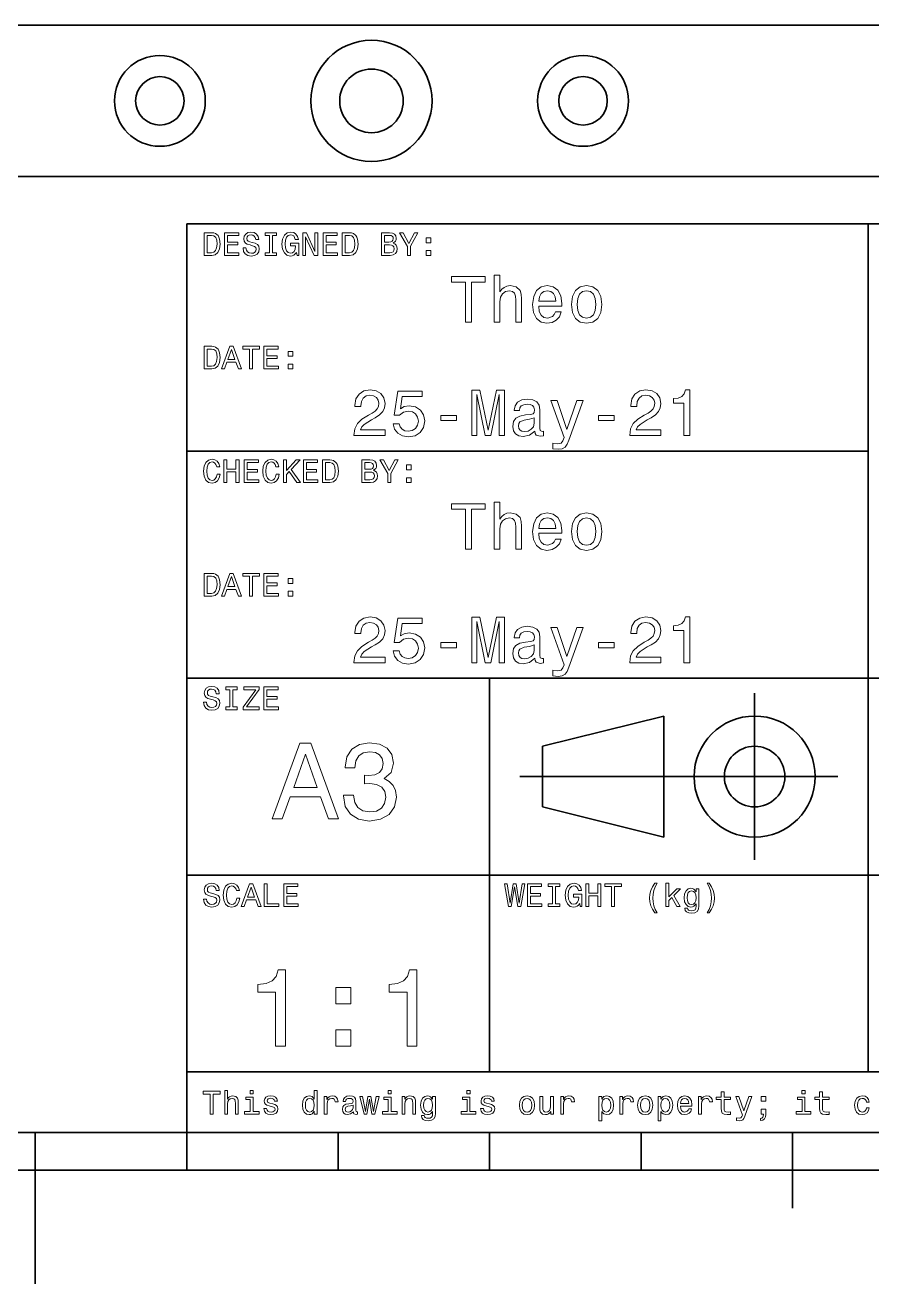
# Model space of a CAD drawing. Extents: x 0 to 420, y 0 to 297.
# Drawn here: x 209.3 to 265.2, y 0 to 83.1 of the extents above; entities that cross this region are included whole.
import ezdxf

# ---------------------------------------------------------------- set-up
doc = ezdxf.new("R2010")
doc.units = 0

msp = doc.modelspace()

# ---------------------------------------------------------------- linework, layer by layer
at = {"color": 7, "lineweight": 35}
for p, q in [((58.418243, 83.126099), (350.49826, 83.126099)), ((58.418243, 73.126099), (350.49826, 73.126099)), ((220, 10), (220, 70)), ((220, 70), (410, 70)), ((265, 14), (265, 70)), ((220, 55), (265, 55)), ((220, 40), (385, 40)), ((240, 14), (240, 40)), ((257.5, 28), (257.5, 39)), ((243.5, 35.5), (251.5, 37.5)), ((251.5, 37.5), (251.5, 29.5)), ((243.5, 31.5), (243.5, 35.5)), ((242, 33.5), (263, 33.5)), ((251.5, 29.5), (243.5, 31.5)), ((220, 27), (385, 27)), ((220, 14), (385, 14)), ((10, 10), (410, 10)), ((210, 10), (210, 0)), ((220, 10), (220, 7.5)), ((220, 10), (410, 10)), ((230, 10), (230, 7.5)), ((240, 10), (240, 7.5)), ((250, 10), (250, 7.5)), ((260, 10), (260, 5)), ((110, 7.5), (310, 7.5))]:
    msp.add_line(p, q, dxfattribs=at)
at = {"color": 7, "lineweight": 13}
for points in [[(221.648422, 69.418587), (221.149139, 69.418587), (221.149139, 67.918587), (221.648422, 67.918587), (221.884003, 67.966141), (222.059082, 68.110947), (222.167145, 68.346542), (222.206055, 68.668587), (222.171463, 68.997116), (222.128235, 69.126801), (222.067719, 69.230545), (221.892654, 69.371033), (221.778091, 69.405617)], [(221.633286, 69.239189), (221.797546, 69.206772), (221.909943, 69.107346), (221.976944, 68.930115), (221.998566, 68.668587), (221.974777, 68.415703), (221.907776, 68.238472), (221.793228, 68.132561), (221.633286, 68.097984), (221.350143, 68.097984), (221.350143, 69.239189)], [(222.497833, 67.918587), (223.448853, 67.918587), (223.448853, 68.100143), (222.696686, 68.100143), (222.696686, 68.60807), (223.366714, 68.60807), (223.366714, 68.78746), (222.696686, 68.78746), (222.696686, 69.23703), (223.431549, 69.23703), (223.431549, 69.418587), (222.497833, 69.418587)], [(223.911377, 68.413544), (223.714691, 68.413544), (223.757919, 68.184441), (223.865997, 68.015846), (224.032425, 67.914261), (224.257202, 67.877518), (224.479828, 67.912102), (224.646255, 68.007202), (224.752167, 68.156342), (224.791061, 68.353027), (224.758652, 68.530258), (224.667862, 68.644814), (224.520889, 68.720459), (224.324203, 68.776657), (224.155624, 68.817719), (224.045395, 68.865273), (223.982712, 68.934441), (223.963257, 69.042503), (223.982712, 69.139771), (224.03891, 69.213257), (224.125366, 69.26297), (224.244232, 69.280258), (224.36528, 69.258644), (224.460373, 69.200287), (224.523056, 69.103027), (224.553314, 68.971184), (224.75, 68.971184), (224.75, 68.975502), (224.715424, 69.178673), (224.613831, 69.329971), (224.453888, 69.425072), (224.237747, 69.457489), (224.043228, 69.425072), (223.891937, 69.33429), (223.794662, 69.193802), (223.760086, 69.012245), (223.788177, 68.850143), (223.870316, 68.739914), (224, 68.666428), (224.177231, 68.610229), (224.35231, 68.560516), (224.484146, 68.51297), (224.564117, 68.443802), (224.592224, 68.331413), (224.566284, 68.216858), (224.499283, 68.130402), (224.39769, 68.07637), (224.265854, 68.059074), (224.118881, 68.082855), (224.006485, 68.152016), (223.935165, 68.264404)], [(225.454605, 68.100143), (225.177948, 68.100143), (225.177948, 67.918587), (225.930115, 67.918587), (225.930115, 68.100143), (225.653458, 68.100143), (225.653458, 69.23703), (225.930115, 69.23703), (225.930115, 69.418587), (225.177948, 69.418587), (225.177948, 69.23703), (225.454605, 69.23703)], [(227.250717, 68.119598), (227.28746, 67.918587), (227.395538, 67.918587), (227.395538, 68.729103), (226.848709, 68.729103), (226.848709, 68.545387), (227.185883, 68.545387), (227.185883, 68.532417), (227.159943, 68.333572), (227.090775, 68.1866), (226.984863, 68.093658), (226.853027, 68.0634), (226.706055, 68.102303), (226.591492, 68.219017), (226.518005, 68.411385), (226.492081, 68.675072), (226.515854, 68.9366), (226.58934, 69.12896), (226.706055, 69.245674), (226.863831, 69.286743), (226.971909, 69.265129), (227.060516, 69.204613), (227.125366, 69.103027), (227.162109, 68.966858), (227.376083, 68.966858), (227.319885, 69.174347), (227.213974, 69.329971), (227.064835, 69.425072), (226.876801, 69.459656), (226.630402, 69.405617), (226.444519, 69.247841), (226.325653, 68.999275), (226.284576, 68.668587), (226.325653, 68.335732), (226.444519, 68.087173), (226.619598, 67.92939), (226.840057, 67.877518), (226.963257, 67.894814), (227.073486, 67.938042), (227.168594, 68.013687)], [(227.663544, 67.918587), (227.842941, 67.918587), (227.842941, 69.148415), (228.417862, 67.918587), (228.649139, 67.918587), (228.649139, 69.418587), (228.467575, 69.418587), (228.467575, 68.188759), (227.899139, 69.418587), (227.663544, 69.418587)], [(229.003601, 67.918587), (229.954605, 67.918587), (229.954605, 68.100143), (229.202454, 68.100143), (229.202454, 68.60807), (229.872482, 68.60807), (229.872482, 68.78746), (229.202454, 68.78746), (229.202454, 69.23703), (229.937317, 69.23703), (229.937317, 69.418587), (229.003601, 69.418587)], [(230.756485, 69.418587), (230.257202, 69.418587), (230.257202, 67.918587), (230.756485, 67.918587), (230.992081, 67.966141), (231.167145, 68.110947), (231.275223, 68.346542), (231.314117, 68.668587), (231.279541, 68.997116), (231.236313, 69.126801), (231.175797, 69.230545), (231.000717, 69.371033), (230.886169, 69.405617)], [(230.741348, 69.239189), (230.905624, 69.206772), (231.018005, 69.107346), (231.085022, 68.930115), (231.106628, 68.668587), (231.082855, 68.415703), (231.015854, 68.238472), (230.901291, 68.132561), (230.741348, 68.097984), (230.458221, 68.097984), (230.458221, 69.239189)], [(233.631119, 68.729103), (233.782425, 68.854469), (233.82132, 68.938759), (233.83429, 69.042503), (233.806198, 69.204613), (233.721909, 69.321327), (233.585739, 69.392647), (233.395538, 69.418587), (232.861679, 69.418587), (232.861679, 67.918587), (233.425797, 67.918587), (233.626801, 67.948845), (233.77594, 68.03746), (233.868881, 68.177956), (233.901306, 68.368156), (233.881851, 68.495674), (233.829971, 68.601585), (233.745682, 68.67939)], [(233.354462, 68.796112), (233.060516, 68.796112), (233.060516, 69.239189), (233.371765, 69.239189), (233.48848, 69.226227), (233.570602, 69.187317), (233.620316, 69.120316), (233.637604, 69.020889), (233.618164, 68.921471), (233.566284, 68.852303), (233.477661, 68.809074)], [(234.77449, 67.918587), (234.77449, 68.525932), (235.267288, 69.420746), (235.042511, 69.420746), (234.672913, 68.709656), (234.298996, 69.420746), (234.059082, 69.420746), (234.573486, 68.51297), (234.573486, 67.918587)], [(235.814117, 68.757202), (236.112396, 68.757202), (236.112396, 69.079247), (235.814117, 69.079247)], [(233.402023, 68.097984), (233.060516, 68.097984), (233.060516, 68.614555), (233.382568, 68.614555), (233.518738, 68.599426), (233.615997, 68.554031), (233.674347, 68.476227), (233.693802, 68.363831), (233.674347, 68.244957), (233.620316, 68.162827), (233.529541, 68.113113)], [(235.814117, 67.918587), (236.112396, 67.918587), (236.112396, 68.240631), (235.814117, 68.240631)], [(238.397705, 63.520172), (238.795395, 63.520172), (238.795395, 66.157059), (239.703171, 66.157059), (239.703171, 66.520172), (237.485596, 66.520172), (237.485596, 66.157059), (238.397705, 66.157059)], [(240.304047, 63.520172), (240.684448, 63.520172), (240.684448, 64.860229), (240.723343, 65.167145), (240.848709, 65.39193), (241.043228, 65.530258), (241.302597, 65.58213), (241.510086, 65.538902), (241.639771, 65.422188), (241.70462, 65.227661), (241.726227, 64.9683), (241.726227, 63.520172), (242.106628, 63.520172), (242.106628, 65.046112), (242.08934, 65.353027), (242.011536, 65.60807), (241.756485, 65.841499), (241.358795, 65.92363), (241.142654, 65.893372), (240.956772, 65.811241), (240.801163, 65.681557), (240.684448, 65.504318), (240.684448, 66.623917), (240.304047, 66.623917)], [(243.239197, 64.570602), (244.760818, 64.570602), (244.765137, 64.747841), (244.695969, 65.244957), (244.505768, 65.616714), (244.203171, 65.841499), (243.801163, 65.92363), (243.407791, 65.837173), (243.105194, 65.5951), (242.910675, 65.201729), (242.841507, 64.682999), (242.906342, 64.151299), (243.100876, 63.762245), (243.399139, 63.520172), (243.788193, 63.438038), (244.125366, 63.494236), (244.402023, 63.641209), (244.605194, 63.874638), (244.721909, 64.185875), (244.345825, 64.185875), (244.268021, 64.01297), (244.155624, 63.883286), (243.835739, 63.779537), (243.58934, 63.827087), (243.403458, 63.978386), (243.282425, 64.224785), (243.239197, 64.557632)], [(245.396255, 64.678673), (245.465424, 64.151299), (245.664276, 63.762245), (245.979828, 63.520172), (246.403473, 63.438038), (246.822769, 63.520172), (247.138336, 63.757923), (247.337189, 64.146973), (247.410675, 64.678673), (247.337189, 65.206055), (247.138336, 65.599426), (246.822769, 65.837173), (246.403473, 65.92363), (245.979828, 65.837173), (245.664276, 65.5951), (245.465424, 65.206055)], [(243.239197, 64.890488), (243.286743, 65.188759), (243.403458, 65.409218), (243.580704, 65.543228), (243.814133, 65.590775), (244.043228, 65.543228), (244.220474, 65.409218), (244.328537, 65.188759), (244.367447, 64.890488)], [(245.785309, 64.682999), (245.824219, 65.072044), (245.945251, 65.353027), (246.139771, 65.525932), (246.403473, 65.586456), (246.662827, 65.525932), (246.857361, 65.357346), (246.978394, 65.072044), (247.021622, 64.682999), (246.978394, 64.289627), (246.857361, 64.004318), (246.662827, 63.831409), (246.403473, 63.775215), (246.139771, 63.831409), (245.945251, 64.004318), (245.824219, 64.289627)], [(221.648422, 61.918587), (221.149139, 61.918587), (221.149139, 60.418587), (221.648422, 60.418587), (221.884003, 60.466137), (222.059082, 60.61095), (222.167145, 60.846542), (222.206055, 61.168587), (222.171463, 61.497116), (222.128235, 61.626801), (222.067719, 61.730545), (221.892654, 61.871037), (221.778091, 61.905617)], [(221.633286, 61.739193), (221.797546, 61.706772), (221.909943, 61.607349), (221.976944, 61.430115), (221.998566, 61.168587), (221.974777, 60.915707), (221.907776, 60.738472), (221.793228, 60.632565), (221.633286, 60.59798), (221.350143, 60.59798), (221.350143, 61.739193)], [(222.294662, 60.418587), (222.493515, 60.418587), (222.651291, 60.859509), (223.25, 60.859509), (223.407776, 60.418587), (223.610947, 60.418587), (223.061966, 61.92075), (222.841492, 61.92075)], [(222.720459, 61.043228), (222.951736, 61.704609), (223.182999, 61.043228)], [(224.153458, 60.418587), (224.35231, 60.418587), (224.35231, 61.73703), (224.806198, 61.73703), (224.806198, 61.918587), (223.697403, 61.918587), (223.697403, 61.73703), (224.153458, 61.73703)], [(225.100143, 60.418587), (226.051147, 60.418587), (226.051147, 60.600143), (225.298996, 60.600143), (225.298996, 61.108067), (225.969025, 61.108067), (225.969025, 61.287464), (225.298996, 61.287464), (225.298996, 61.73703), (226.033859, 61.73703), (226.033859, 61.918587), (225.100143, 61.918587)], [(226.706055, 61.257202), (227.004318, 61.257202), (227.004318, 61.57925), (226.706055, 61.57925)], [(226.706055, 60.418587), (227.004318, 60.418587), (227.004318, 60.740631), (226.706055, 60.740631)], [(231.036026, 56.020172), (233.097992, 56.020172), (233.097992, 56.39193), (231.468307, 56.39193), (231.559082, 56.5951), (231.714706, 56.763687), (232.194519, 57.070606), (232.44957, 57.200287), (232.734879, 57.386166), (232.938049, 57.602306), (233.054764, 57.857349), (233.097992, 58.146973), (233.02449, 58.510086), (232.821335, 58.795387), (232.510086, 58.976944), (232.108078, 59.041786), (231.693085, 58.9683), (231.377518, 58.765129), (231.174347, 58.440922), (231.105194, 58.012966), (231.105194, 57.95245), (231.498566, 57.95245), (231.498566, 57.98703), (231.53746, 58.280979), (231.654175, 58.497116), (231.840057, 58.635445), (232.086456, 58.682995), (232.337173, 58.639771), (232.523056, 58.5317), (232.644089, 58.363113), (232.687317, 58.151295), (232.657059, 57.95245), (232.574936, 57.783859), (232.4366, 57.636887), (232.246399, 57.507202), (231.991364, 57.368874), (231.567719, 57.100864), (231.269455, 56.815559), (231.092224, 56.469738), (231.036026, 56.033142)], [(238.817001, 56.020172), (239.149857, 56.020172), (239.149857, 58.743515), (239.711823, 56.020172), (240.083572, 56.020172), (240.641205, 58.743515), (240.641205, 56.020172), (240.978394, 56.020172), (240.978394, 59.020172), (240.451019, 59.020172), (239.897705, 56.374638), (239.348709, 59.020172), (238.817001, 59.020172)], [(249.252167, 56.020172), (251.314117, 56.020172), (251.314117, 56.39193), (249.684448, 56.39193), (249.775223, 56.5951), (249.930832, 56.763687), (250.41066, 57.070606), (250.66571, 57.200287), (250.951019, 57.386166), (251.154175, 57.602306), (251.270889, 57.857349), (251.314117, 58.146973), (251.240631, 58.510086), (251.03746, 58.795387), (250.726227, 58.976944), (250.324203, 59.041786), (249.909225, 58.9683), (249.593658, 58.765129), (249.390488, 58.440922), (249.32132, 58.012966), (249.32132, 57.95245), (249.714691, 57.95245), (249.714691, 57.98703), (249.753601, 58.280979), (249.870316, 58.497116), (250.056198, 58.635445), (250.302597, 58.682995), (250.553314, 58.639771), (250.739197, 58.5317), (250.860229, 58.363113), (250.903458, 58.151295), (250.873199, 57.95245), (250.791077, 57.783859), (250.65274, 57.636887), (250.46254, 57.507202), (250.207489, 57.368874), (249.783859, 57.100864), (249.485596, 56.815559), (249.308365, 56.469738), (249.252167, 56.033142)], [(252.831421, 56.020172), (253.224792, 56.020172), (253.224792, 59.041786), (252.930847, 59.041786), (252.853027, 58.778099), (252.697403, 58.600864), (252.459656, 58.497116), (252.131134, 58.462536), (252.131134, 58.155621), (252.831421, 58.155621)], [(233.621033, 56.802593), (233.716141, 56.448128), (233.927963, 56.171471), (234.239197, 55.998558), (234.636887, 55.933716), (235.073486, 56.011528), (235.414993, 56.223343), (235.631119, 56.560516), (235.713257, 56.992794), (235.639771, 57.394814), (235.432281, 57.710373), (235.108078, 57.913544), (234.688766, 57.98703), (234.364563, 57.935158), (234.113831, 57.792507), (234.234879, 58.600864), (235.548996, 58.600864), (235.548996, 58.95533), (233.945251, 58.95533), (233.707489, 57.364552), (234.053314, 57.364552), (234.304031, 57.567722), (234.623917, 57.641209), (234.900574, 57.593658), (235.112396, 57.45533), (235.246399, 57.243515), (235.293945, 56.97118), (235.246399, 56.698845), (235.108078, 56.48703), (234.896255, 56.353024), (234.623917, 56.305473), (234.394821, 56.335735), (234.217575, 56.435158), (234.087891, 56.590778), (234.023056, 56.802593)], [(242.984146, 56.322765), (242.984146, 56.309799), (243.005768, 56.162823), (243.070602, 56.059078), (243.342941, 55.976944), (243.554764, 56.011528), (243.554764, 56.305473), (243.463974, 56.292507), (243.342941, 56.348701), (243.321335, 56.521614), (243.321335, 57.723343), (243.269455, 58.030258), (243.118164, 58.246399), (242.854462, 58.37608), (242.482712, 58.42363), (242.119598, 58.371758), (241.851593, 58.224785), (241.682999, 57.995678), (241.626801, 57.693085), (241.626801, 57.667145), (241.968307, 57.667145), (241.998566, 57.848701), (242.093658, 57.978386), (242.249283, 58.056194), (242.469742, 58.086456), (242.681564, 58.064842), (242.832855, 58), (242.92363, 57.887608), (242.953888, 57.731987), (242.9366, 57.55043), (242.867432, 57.459652), (242.694519, 57.416428), (242.370316, 57.381844), (241.998566, 57.304035), (241.734879, 57.165707), (241.579254, 56.949566), (241.531708, 56.629681), (241.574936, 56.344379), (241.708939, 56.132565), (241.925079, 55.998558), (242.223343, 55.951008), (242.625366, 56.041786)], [(245.768021, 58.341499), (245.10231, 56.430836), (244.44957, 58.341499), (244.034576, 58.341499), (244.916428, 55.890488), (244.838623, 55.674351), (244.717575, 55.527378), (244.514404, 55.479828), (244.164261, 55.523052), (244.164261, 55.155621), (244.531708, 55.121037), (244.795395, 55.155621), (244.981277, 55.263687), (245.11528, 55.449566), (245.231995, 55.721901), (246.174347, 58.341499)], [(236.772339, 57.010086), (237.818451, 57.010086), (237.818451, 57.351585), (236.772339, 57.351585)], [(242.940918, 56.832851), (242.889053, 56.608067), (242.750717, 56.435158), (242.543228, 56.322765), (242.288193, 56.283859), (242.123917, 56.305473), (242.007202, 56.374638), (241.933716, 56.495678), (241.912109, 56.664265), (241.929398, 56.815559), (241.998566, 56.92363), (242.275223, 57.044666), (242.625366, 57.096542), (242.940918, 57.200287)], [(247.181564, 57.010086), (248.227661, 57.010086), (248.227661, 57.351585), (247.181564, 57.351585)], [(222.000717, 53.476223), (221.957489, 53.294666), (221.886169, 53.164986), (221.786743, 53.085014), (221.670029, 53.059078), (221.529541, 53.09798), (221.419312, 53.214695), (221.345825, 53.4049), (221.322052, 53.668587), (221.345825, 53.930115), (221.417145, 54.122478), (221.527374, 54.239193), (221.670029, 54.280258), (221.773773, 54.258644), (221.862396, 54.198124), (221.931549, 54.100864), (221.979111, 53.966858), (222.184433, 53.966858), (222.119598, 54.172188), (222.007202, 54.327808), (221.853745, 54.425072), (221.670029, 54.459652), (221.440918, 54.405617), (221.265854, 54.254322), (221.153458, 54.005764), (221.114548, 53.668587), (221.153458, 53.331409), (221.265854, 53.082851), (221.440918, 52.929394), (221.670029, 52.877522), (221.871033, 52.918587), (222.033142, 53.033138), (222.14769, 53.22118), (222.208206, 53.476223)], [(222.450287, 52.918587), (222.651291, 52.918587), (222.651291, 53.623199), (223.252167, 53.623199), (223.252167, 52.918587), (223.451004, 52.918587), (223.451004, 54.418587), (223.252167, 54.418587), (223.252167, 53.806915), (222.651291, 53.806915), (222.651291, 54.418587), (222.450287, 54.418587)], [(223.798996, 52.918587), (224.75, 52.918587), (224.75, 53.100143), (223.997833, 53.100143), (223.997833, 53.608067), (224.667862, 53.608067), (224.667862, 53.787464), (223.997833, 53.787464), (223.997833, 54.23703), (224.732712, 54.23703), (224.732712, 54.418587), (223.798996, 54.418587)], [(225.904175, 53.476223), (225.860947, 53.294666), (225.789627, 53.164986), (225.690201, 53.085014), (225.573486, 53.059078), (225.432999, 53.09798), (225.322769, 53.214695), (225.249283, 53.4049), (225.22551, 53.668587), (225.249283, 53.930115), (225.320602, 54.122478), (225.430832, 54.239193), (225.573486, 54.280258), (225.677231, 54.258644), (225.765854, 54.198124), (225.835022, 54.100864), (225.882568, 53.966858), (226.087891, 53.966858), (226.023056, 54.172188), (225.91066, 54.327808), (225.757202, 54.425072), (225.573486, 54.459652), (225.344376, 54.405617), (225.169312, 54.254322), (225.056915, 54.005764), (225.018005, 53.668587), (225.056915, 53.331409), (225.169312, 53.082851), (225.344376, 52.929394), (225.573486, 52.877522), (225.77449, 52.918587), (225.9366, 53.033138), (226.051147, 53.22118), (226.111679, 53.476223)], [(226.386169, 52.918587), (226.585022, 52.918587), (226.585022, 53.45245), (226.762253, 53.642651), (227.265854, 52.918587), (227.507919, 52.918587), (226.90274, 53.787464), (227.490631, 54.418587), (227.226944, 54.418587), (226.585022, 53.724781), (226.585022, 54.418587), (226.386169, 54.418587)], [(227.702454, 52.918587), (228.653458, 52.918587), (228.653458, 53.100143), (227.901291, 53.100143), (227.901291, 53.608067), (228.57132, 53.608067), (228.57132, 53.787464), (227.901291, 53.787464), (227.901291, 54.23703), (228.636169, 54.23703), (228.636169, 54.418587), (227.702454, 54.418587)], [(229.455338, 54.418587), (228.956055, 54.418587), (228.956055, 52.918587), (229.455338, 52.918587), (229.690918, 52.966137), (229.865997, 53.11095), (229.97406, 53.346542), (230.01297, 53.668587), (229.978394, 53.997116), (229.935165, 54.126801), (229.874634, 54.230545), (229.69957, 54.371037), (229.585022, 54.405617)], [(229.440201, 54.239193), (229.604462, 54.206772), (229.716858, 54.107349), (229.783859, 53.930115), (229.805481, 53.668587), (229.781708, 53.415707), (229.714691, 53.238472), (229.600143, 53.132565), (229.440201, 53.09798), (229.157059, 53.09798), (229.157059, 54.239193)], [(232.329971, 53.729107), (232.481262, 53.854465), (232.520172, 53.938759), (232.533142, 54.042507), (232.505051, 54.204609), (232.420746, 54.321323), (232.284576, 54.392651), (232.094376, 54.418587), (231.560516, 54.418587), (231.560516, 52.918587), (232.124634, 52.918587), (232.325653, 52.948845), (232.474792, 53.037464), (232.567719, 53.177952), (232.600143, 53.368153), (232.580688, 53.495678), (232.528824, 53.601585), (232.444519, 53.679394)], [(232.053314, 53.796108), (231.759369, 53.796108), (231.759369, 54.239193), (232.070602, 54.239193), (232.187317, 54.226223), (232.269455, 54.187317), (232.319168, 54.120316), (232.336456, 54.020893), (232.317001, 53.921467), (232.265137, 53.852303), (232.176514, 53.809078)], [(233.473343, 52.918587), (233.473343, 53.525936), (233.966141, 54.42075), (233.741364, 54.42075), (233.371765, 53.709652), (232.997833, 54.42075), (232.757919, 54.42075), (233.272339, 53.512966), (233.272339, 52.918587)], [(234.51297, 53.757202), (234.811249, 53.757202), (234.811249, 54.07925), (234.51297, 54.07925)], [(232.100861, 53.09798), (231.759369, 53.09798), (231.759369, 53.614552), (232.081421, 53.614552), (232.217575, 53.599422), (232.31485, 53.554035), (232.373199, 53.476223), (232.392654, 53.363831), (232.373199, 53.244957), (232.319168, 53.162823), (232.228394, 53.11311)], [(234.51297, 52.918587), (234.811249, 52.918587), (234.811249, 53.240631), (234.51297, 53.240631)], [(240.304047, 48.520172), (240.684448, 48.520172), (240.684448, 49.860229), (240.723343, 50.167145), (240.848709, 50.39193), (241.043228, 50.530258), (241.302597, 50.58213), (241.510086, 50.538902), (241.639771, 50.422188), (241.70462, 50.227665), (241.726227, 49.9683), (241.726227, 48.520172), (242.106628, 48.520172), (242.106628, 50.046108), (242.08934, 50.353024), (242.011536, 50.60807), (241.756485, 50.841499), (241.358795, 50.92363), (241.142654, 50.893372), (240.956772, 50.811237), (240.801163, 50.681557), (240.684448, 50.504322), (240.684448, 51.62392), (240.304047, 51.62392)], [(238.397705, 48.520172), (238.795395, 48.520172), (238.795395, 51.157059), (239.703171, 51.157059), (239.703171, 51.520172), (237.485596, 51.520172), (237.485596, 51.157059), (238.397705, 51.157059)], [(243.239197, 49.570606), (244.760818, 49.570606), (244.765137, 49.747837), (244.695969, 50.244957), (244.505768, 50.616714), (244.203171, 50.841499), (243.801163, 50.92363), (243.407791, 50.837173), (243.105194, 50.5951), (242.910675, 50.201729), (242.841507, 49.682995), (242.906342, 49.151295), (243.100876, 48.762245), (243.399139, 48.520172), (243.788193, 48.438038), (244.125366, 48.494236), (244.402023, 48.641209), (244.605194, 48.874638), (244.721909, 49.185879), (244.345825, 49.185879), (244.268021, 49.012966), (244.155624, 48.883286), (243.835739, 48.779537), (243.58934, 48.827087), (243.403458, 48.978386), (243.282425, 49.224785), (243.239197, 49.557636)], [(245.396255, 49.678673), (245.465424, 49.151295), (245.664276, 48.762245), (245.979828, 48.520172), (246.403473, 48.438038), (246.822769, 48.520172), (247.138336, 48.757923), (247.337189, 49.146973), (247.410675, 49.678673), (247.337189, 50.206051), (247.138336, 50.599422), (246.822769, 50.837173), (246.403473, 50.92363), (245.979828, 50.837173), (245.664276, 50.5951), (245.465424, 50.206051)], [(243.239197, 49.890488), (243.286743, 50.188759), (243.403458, 50.409222), (243.580704, 50.543228), (243.814133, 50.590778), (244.043228, 50.543228), (244.220474, 50.409222), (244.328537, 50.188759), (244.367447, 49.890488)], [(245.785309, 49.682995), (245.824219, 50.072044), (245.945251, 50.353024), (246.139771, 50.525936), (246.403473, 50.586456), (246.662827, 50.525936), (246.857361, 50.357349), (246.978394, 50.072044), (247.021622, 49.682995), (246.978394, 49.289623), (246.857361, 49.004322), (246.662827, 48.831409), (246.403473, 48.775215), (246.139771, 48.831409), (245.945251, 49.004322), (245.824219, 49.289623)], [(221.648422, 46.918587), (221.149139, 46.918587), (221.149139, 45.418587), (221.648422, 45.418587), (221.884003, 45.466137), (222.059082, 45.61095), (222.167145, 45.846542), (222.206055, 46.168587), (222.171463, 46.497116), (222.128235, 46.626801), (222.067719, 46.730545), (221.892654, 46.871037), (221.778091, 46.905617)], [(221.633286, 46.739193), (221.797546, 46.706772), (221.909943, 46.607349), (221.976944, 46.430115), (221.998566, 46.168587), (221.974777, 45.915707), (221.907776, 45.738472), (221.793228, 45.632565), (221.633286, 45.59798), (221.350143, 45.59798), (221.350143, 46.739193)], [(222.294662, 45.418587), (222.493515, 45.418587), (222.651291, 45.859509), (223.25, 45.859509), (223.407776, 45.418587), (223.610947, 45.418587), (223.061966, 46.92075), (222.841492, 46.92075)], [(222.720459, 46.043228), (222.951736, 46.704609), (223.182999, 46.043228)], [(224.153458, 45.418587), (224.35231, 45.418587), (224.35231, 46.73703), (224.806198, 46.73703), (224.806198, 46.918587), (223.697403, 46.918587), (223.697403, 46.73703), (224.153458, 46.73703)], [(225.100143, 45.418587), (226.051147, 45.418587), (226.051147, 45.600143), (225.298996, 45.600143), (225.298996, 46.108067), (225.969025, 46.108067), (225.969025, 46.287464), (225.298996, 46.287464), (225.298996, 46.73703), (226.033859, 46.73703), (226.033859, 46.918587), (225.100143, 46.918587)], [(226.706055, 46.257202), (227.004318, 46.257202), (227.004318, 46.57925), (226.706055, 46.57925)], [(226.706055, 45.418587), (227.004318, 45.418587), (227.004318, 45.740631), (226.706055, 45.740631)], [(231.036026, 41.020172), (233.097992, 41.020172), (233.097992, 41.39193), (231.468307, 41.39193), (231.559082, 41.5951), (231.714706, 41.763687), (232.194519, 42.070606), (232.44957, 42.200287), (232.734879, 42.386166), (232.938049, 42.602306), (233.054764, 42.857349), (233.097992, 43.146973), (233.02449, 43.510086), (232.821335, 43.795387), (232.510086, 43.976944), (232.108078, 44.041786), (231.693085, 43.9683), (231.377518, 43.765129), (231.174347, 43.440922), (231.105194, 43.012966), (231.105194, 42.95245), (231.498566, 42.95245), (231.498566, 42.98703), (231.53746, 43.280979), (231.654175, 43.497116), (231.840057, 43.635445), (232.086456, 43.682995), (232.337173, 43.639771), (232.523056, 43.5317), (232.644089, 43.363113), (232.687317, 43.151295), (232.657059, 42.95245), (232.574936, 42.783859), (232.4366, 42.636887), (232.246399, 42.507202), (231.991364, 42.368874), (231.567719, 42.100864), (231.269455, 41.815559), (231.092224, 41.469738), (231.036026, 41.033142)], [(233.621033, 41.802593), (233.716141, 41.448128), (233.927963, 41.171471), (234.239197, 40.998558), (234.636887, 40.933716), (235.073486, 41.011528), (235.414993, 41.223343), (235.631119, 41.560516), (235.713257, 41.992794), (235.639771, 42.394814), (235.432281, 42.710373), (235.108078, 42.913544), (234.688766, 42.98703), (234.364563, 42.935158), (234.113831, 42.792507), (234.234879, 43.600864), (235.548996, 43.600864), (235.548996, 43.95533), (233.945251, 43.95533), (233.707489, 42.364552), (234.053314, 42.364552), (234.304031, 42.567722), (234.623917, 42.641209), (234.900574, 42.593658), (235.112396, 42.45533), (235.246399, 42.243515), (235.293945, 41.97118), (235.246399, 41.698845), (235.108078, 41.48703), (234.896255, 41.353024), (234.623917, 41.305473), (234.394821, 41.335735), (234.217575, 41.435158), (234.087891, 41.590778), (234.023056, 41.802593)], [(238.817001, 41.020172), (239.149857, 41.020172), (239.149857, 43.743515), (239.711823, 41.020172), (240.083572, 41.020172), (240.641205, 43.743515), (240.641205, 41.020172), (240.978394, 41.020172), (240.978394, 44.020172), (240.451019, 44.020172), (239.897705, 41.374638), (239.348709, 44.020172), (238.817001, 44.020172)], [(242.984146, 41.322765), (242.984146, 41.309799), (243.005768, 41.162823), (243.070602, 41.059078), (243.342941, 40.976944), (243.554764, 41.011528), (243.554764, 41.305473), (243.463974, 41.292507), (243.342941, 41.348701), (243.321335, 41.521614), (243.321335, 42.723343), (243.269455, 43.030258), (243.118164, 43.246399), (242.854462, 43.37608), (242.482712, 43.42363), (242.119598, 43.371758), (241.851593, 43.224785), (241.682999, 42.995678), (241.626801, 42.693085), (241.626801, 42.667145), (241.968307, 42.667145), (241.998566, 42.848701), (242.093658, 42.978386), (242.249283, 43.056194), (242.469742, 43.086456), (242.681564, 43.064842), (242.832855, 43), (242.92363, 42.887608), (242.953888, 42.731987), (242.9366, 42.55043), (242.867432, 42.459652), (242.694519, 42.416428), (242.370316, 42.381844), (241.998566, 42.304035), (241.734879, 42.165707), (241.579254, 41.949566), (241.531708, 41.629681), (241.574936, 41.344379), (241.708939, 41.132565), (241.925079, 40.998558), (242.223343, 40.951008), (242.625366, 41.041786)], [(245.768021, 43.341499), (245.10231, 41.430836), (244.44957, 43.341499), (244.034576, 43.341499), (244.916428, 40.890488), (244.838623, 40.674351), (244.717575, 40.527378), (244.514404, 40.479828), (244.164261, 40.523052), (244.164261, 40.155621), (244.531708, 40.121037), (244.795395, 40.155621), (244.981277, 40.263687), (245.11528, 40.449566), (245.231995, 40.721901), (246.174347, 43.341499)], [(249.252167, 41.020172), (251.314117, 41.020172), (251.314117, 41.39193), (249.684448, 41.39193), (249.775223, 41.5951), (249.930832, 41.763687), (250.41066, 42.070606), (250.66571, 42.200287), (250.951019, 42.386166), (251.154175, 42.602306), (251.270889, 42.857349), (251.314117, 43.146973), (251.240631, 43.510086), (251.03746, 43.795387), (250.726227, 43.976944), (250.324203, 44.041786), (249.909225, 43.9683), (249.593658, 43.765129), (249.390488, 43.440922), (249.32132, 43.012966), (249.32132, 42.95245), (249.714691, 42.95245), (249.714691, 42.98703), (249.753601, 43.280979), (249.870316, 43.497116), (250.056198, 43.635445), (250.302597, 43.682995), (250.553314, 43.639771), (250.739197, 43.5317), (250.860229, 43.363113), (250.903458, 43.151295), (250.873199, 42.95245), (250.791077, 42.783859), (250.65274, 42.636887), (250.46254, 42.507202), (250.207489, 42.368874), (249.783859, 42.100864), (249.485596, 41.815559), (249.308365, 41.469738), (249.252167, 41.033142)], [(252.831421, 41.020172), (253.224792, 41.020172), (253.224792, 44.041786), (252.930847, 44.041786), (252.853027, 43.778099), (252.697403, 43.600864), (252.459656, 43.497116), (252.131134, 43.462536), (252.131134, 43.155621), (252.831421, 43.155621)], [(236.772339, 42.010086), (237.818451, 42.010086), (237.818451, 42.351585), (236.772339, 42.351585)], [(242.940918, 41.832851), (242.889053, 41.608067), (242.750717, 41.435158), (242.543228, 41.322765), (242.288193, 41.283859), (242.123917, 41.305473), (242.007202, 41.374638), (241.933716, 41.495678), (241.912109, 41.664265), (241.929398, 41.815559), (241.998566, 41.92363), (242.275223, 42.044666), (242.625366, 42.096542), (242.940918, 42.200287)], [(247.181564, 42.010086), (248.227661, 42.010086), (248.227661, 42.351585), (247.181564, 42.351585)], [(221.309082, 38.413544), (221.112396, 38.413544), (221.155624, 38.184437), (221.263687, 38.01585), (221.430115, 37.914265), (221.654892, 37.877522), (221.877518, 37.912102), (222.043945, 38.007202), (222.149857, 38.156338), (222.188766, 38.353024), (222.156342, 38.530258), (222.065567, 38.64481), (221.918594, 38.720459), (221.721909, 38.776657), (221.553314, 38.817722), (221.443085, 38.865273), (221.380402, 38.934437), (221.360947, 39.042507), (221.380402, 39.139767), (221.4366, 39.213257), (221.523056, 39.262966), (221.641937, 39.280258), (221.76297, 39.258644), (221.858063, 39.200287), (221.920746, 39.103024), (221.951004, 38.97118), (222.14769, 38.97118), (222.14769, 38.975502), (222.113113, 39.178673), (222.01152, 39.329971), (221.851578, 39.425072), (221.635452, 39.457493), (221.440918, 39.425072), (221.289627, 39.334293), (221.192368, 39.193802), (221.157776, 39.012245), (221.185883, 38.850143), (221.268005, 38.739914), (221.39769, 38.666424), (221.574921, 38.610229), (221.75, 38.560516), (221.881851, 38.512966), (221.961823, 38.443802), (221.989914, 38.331409), (221.963974, 38.216858), (221.896973, 38.130402), (221.795395, 38.076366), (221.663544, 38.059078), (221.516571, 38.082851), (221.404175, 38.152016), (221.332855, 38.264408)], [(222.85231, 38.100143), (222.575653, 38.100143), (222.575653, 37.918587), (223.327805, 37.918587), (223.327805, 38.100143), (223.051147, 38.100143), (223.051147, 39.23703), (223.327805, 39.23703), (223.327805, 39.418587), (222.575653, 39.418587), (222.575653, 39.23703), (222.85231, 39.23703)], [(223.714691, 37.918587), (224.791061, 37.918587), (224.791061, 38.100143), (223.952454, 38.100143), (224.791061, 39.247837), (224.791061, 39.418587), (223.773056, 39.418587), (223.773056, 39.23703), (224.566284, 39.23703), (223.714691, 38.091496)], [(225.100143, 37.918587), (226.051147, 37.918587), (226.051147, 38.100143), (225.298996, 38.100143), (225.298996, 38.608067), (225.969025, 38.608067), (225.969025, 38.787464), (225.298996, 38.787464), (225.298996, 39.23703), (226.033859, 39.23703), (226.033859, 39.418587), (225.100143, 39.418587)], [(225.64122, 30.700289), (226.304031, 30.700289), (226.829971, 32.170029), (228.825653, 32.170029), (229.351593, 30.700289), (230.028824, 30.700289), (228.198853, 35.707493), (227.463974, 35.707493)], [(227.060516, 32.782421), (227.831421, 34.987034), (228.60231, 32.782421)], [(230.353027, 32.270893), (230.353027, 32.220463), (230.468307, 31.528818), (230.806915, 31.010088), (231.340057, 30.678675), (232.046112, 30.556196), (232.795395, 30.678675), (233.357346, 30.995678), (233.717575, 31.5), (233.84726, 32.148415), (233.789627, 32.573486), (233.631134, 32.919308), (233.371765, 33.185879), (233.02594, 33.380405), (233.494232, 33.769455), (233.659943, 34.38905), (233.55188, 34.951008), (233.242081, 35.37608), (232.737762, 35.642651), (232.046112, 35.736313), (231.39769, 35.621037), (230.900574, 35.304035), (230.57637, 34.799713), (230.468307, 34.129684), (230.468307, 34.07925), (231.109512, 34.07925), (231.167145, 34.540348), (231.354462, 34.871758), (231.657059, 35.073486), (232.082138, 35.145535), (232.456772, 35.087898), (232.730545, 34.9366), (232.896255, 34.691643), (232.96109, 34.360229), (232.896255, 34.007206), (232.723343, 33.769455), (232.420746, 33.625362), (232.010086, 33.582134), (231.729111, 33.589336), (231.729111, 33.020172), (232.082138, 33.034584), (232.536026, 32.969742), (232.874649, 32.796829), (233.07637, 32.51585), (233.148422, 32.148415), (233.069168, 31.730549), (232.860229, 31.42075), (232.528824, 31.226225), (232.08934, 31.161385), (231.635452, 31.233431), (231.304031, 31.449568), (231.095108, 31.795389), (231.015854, 32.270893)], [(221.309082, 25.413544), (221.112396, 25.413544), (221.155624, 25.184437), (221.263687, 25.015848), (221.430115, 24.914265), (221.654892, 24.87752), (221.877518, 24.912102), (222.043945, 25.007204), (222.149857, 25.15634), (222.188766, 25.353025), (222.156342, 25.530258), (222.065567, 25.644812), (221.918594, 25.720461), (221.721909, 25.776655), (221.553314, 25.817722), (221.443085, 25.865273), (221.380402, 25.934437), (221.360947, 26.042505), (221.380402, 26.139769), (221.4366, 26.213255), (221.523056, 26.262968), (221.641937, 26.280258), (221.76297, 26.258644), (221.858063, 26.200287), (221.920746, 26.103025), (221.951004, 25.97118), (222.14769, 25.97118), (222.14769, 25.975504), (222.113113, 26.178673), (222.01152, 26.329969), (221.851578, 26.425072), (221.635452, 26.457491), (221.440918, 26.425072), (221.289627, 26.334293), (221.192368, 26.193804), (221.157776, 26.012247), (221.185883, 25.850143), (221.268005, 25.739912), (221.39769, 25.666426), (221.574921, 25.610229), (221.75, 25.560518), (221.881851, 25.512968), (221.961823, 25.443804), (221.989914, 25.331411), (221.963974, 25.216858), (221.896973, 25.130402), (221.795395, 25.076368), (221.663544, 25.059076), (221.516571, 25.082851), (221.404175, 25.152016), (221.332855, 25.264408)], [(223.30188, 25.476223), (223.258652, 25.294668), (223.187317, 25.164984), (223.087891, 25.085012), (222.971176, 25.059076), (222.830688, 25.097982), (222.720459, 25.214697), (222.646973, 25.404898), (222.623199, 25.668587), (222.646973, 25.930115), (222.718292, 26.122477), (222.828537, 26.239193), (222.971176, 26.280258), (223.074921, 26.258644), (223.163544, 26.198126), (223.232712, 26.100864), (223.280258, 25.966858), (223.485596, 25.966858), (223.420746, 26.17219), (223.308365, 26.327808), (223.154892, 26.425072), (222.971176, 26.459654), (222.742081, 26.405619), (222.567001, 26.254322), (222.454605, 26.005762), (222.41571, 25.668587), (222.454605, 25.331411), (222.567001, 25.082851), (222.742081, 24.929394), (222.971176, 24.87752), (223.172195, 24.918587), (223.33429, 25.03314), (223.448853, 25.22118), (223.509369, 25.476223)], [(223.595825, 24.918587), (223.794662, 24.918587), (223.952454, 25.359509), (224.551147, 25.359509), (224.708939, 24.918587), (224.912109, 24.918587), (224.363113, 26.420748), (224.142654, 26.420748)], [(224.021606, 25.543226), (224.252884, 26.204609), (224.484146, 25.543226)], [(225.11528, 24.918587), (226.079254, 24.918587), (226.079254, 25.100143), (225.314117, 25.100143), (225.314117, 26.418587), (225.11528, 26.418587)], [(226.401291, 24.918587), (227.35231, 24.918587), (227.35231, 25.100143), (226.600143, 25.100143), (226.600143, 25.608068), (227.270172, 25.608068), (227.270172, 25.787462), (226.600143, 25.787462), (226.600143, 26.23703), (227.335022, 26.23703), (227.335022, 26.418587), (226.401291, 26.418587)], [(241.242081, 24.918587), (241.432281, 24.918587), (241.648422, 26.21974), (241.871033, 24.918587), (242.052597, 24.918587), (242.316284, 26.420748), (242.143372, 26.420748), (241.957489, 25.14337), (241.743515, 26.420748), (241.555481, 26.420748), (241.345825, 25.14337), (241.159943, 26.420748), (240.982712, 26.420748)], [(242.497833, 24.918587), (243.448853, 24.918587), (243.448853, 25.100143), (242.696686, 25.100143), (242.696686, 25.608068), (243.366714, 25.608068), (243.366714, 25.787462), (242.696686, 25.787462), (242.696686, 26.23703), (243.431549, 26.23703), (243.431549, 26.418587), (242.497833, 26.418587)], [(244.153458, 25.100143), (243.876801, 25.100143), (243.876801, 24.918587), (244.628967, 24.918587), (244.628967, 25.100143), (244.35231, 25.100143), (244.35231, 26.23703), (244.628967, 26.23703), (244.628967, 26.418587), (243.876801, 26.418587), (243.876801, 26.23703), (244.153458, 26.23703)], [(245.94957, 25.119595), (245.986313, 24.918587), (246.094376, 24.918587), (246.094376, 25.729105), (245.547546, 25.729105), (245.547546, 25.545387), (245.88472, 25.545387), (245.88472, 25.532419), (245.858795, 25.333572), (245.789627, 25.186598), (245.683716, 25.093658), (245.55188, 25.0634), (245.404907, 25.102304), (245.290344, 25.219019), (245.216858, 25.411383), (245.190918, 25.675072), (245.214691, 25.936598), (245.288177, 26.128962), (245.404907, 26.245676), (245.562683, 26.286743), (245.670746, 26.265129), (245.759369, 26.204609), (245.824203, 26.103025), (245.860947, 25.966858), (246.074921, 25.966858), (246.018738, 26.174351), (245.912827, 26.329969), (245.763687, 26.425072), (245.575653, 26.459654), (245.329254, 26.405619), (245.143372, 26.247837), (245.02449, 25.999279), (244.983429, 25.668587), (245.02449, 25.335733), (245.143372, 25.087175), (245.318451, 24.929394), (245.53891, 24.87752), (245.662109, 24.894812), (245.772339, 24.93804), (245.867432, 25.013687)], [(246.353745, 24.918587), (246.554749, 24.918587), (246.554749, 25.623198), (247.155624, 25.623198), (247.155624, 24.918587), (247.354462, 24.918587), (247.354462, 26.418587), (247.155624, 26.418587), (247.155624, 25.806915), (246.554749, 25.806915), (246.554749, 26.418587), (246.353745, 26.418587)], [(248.056915, 24.918587), (248.255768, 24.918587), (248.255768, 26.23703), (248.709656, 26.23703), (248.709656, 26.418587), (247.600861, 26.418587), (247.600861, 26.23703), (248.056915, 26.23703)], [(250.916428, 24.50144), (251.052597, 24.50144), (250.929398, 24.730547), (250.842941, 24.970459), (250.78891, 25.223341), (250.771606, 25.478386), (250.78891, 25.733429), (250.842941, 25.984148), (250.929398, 26.226223), (251.052597, 26.45533), (250.916428, 26.45533), (250.758652, 26.217579), (250.648422, 25.981987), (250.583572, 25.73559), (250.564117, 25.478386), (250.583572, 25.219019), (250.648422, 24.974783), (250.758652, 24.739191)], [(251.638336, 24.918587), (251.828537, 24.918587), (251.828537, 25.327087), (252.027374, 25.519451), (252.368881, 24.918587), (252.582855, 24.918587), (252.157059, 25.651297), (252.593658, 26.07925), (252.353745, 26.07925), (251.828537, 25.556194), (251.828537, 26.470461), (251.638336, 26.470461)], [(253.817001, 24.970459), (253.817001, 26.07925), (253.635452, 26.07925), (253.635452, 25.891209), (253.486313, 26.061958), (253.395538, 26.105186), (253.293945, 26.120316), (253.110229, 26.077087), (252.967575, 25.956051), (252.874634, 25.761526), (252.842224, 25.499998), (252.874634, 25.236311), (252.967575, 25.041786), (253.110229, 24.918587), (253.293945, 24.87752), (253.39769, 24.892651), (253.484146, 24.931555), (253.635452, 25.095819), (253.635452, 24.931555), (253.618164, 24.801872), (253.570602, 24.708933), (253.479828, 24.654898), (253.343658, 24.635445), (253.224792, 24.648415), (253.140488, 24.680834), (253.090775, 24.73703), (253.075653, 24.812679), (252.891937, 24.812679), (252.891937, 24.804033), (252.920029, 24.665705), (253.006485, 24.561958), (253.144806, 24.494955), (253.332855, 24.47118), (253.557632, 24.503601), (253.706772, 24.594379), (253.791061, 24.752161)], [(253.03891, 25.499998), (253.058365, 25.692362), (253.116714, 25.835012), (253.207489, 25.919308), (253.328537, 25.949566), (253.456055, 25.919308), (253.551147, 25.835012), (253.609512, 25.692362), (253.631119, 25.499998), (253.609512, 25.303312), (253.551147, 25.162823), (253.456055, 25.076368), (253.328537, 25.048269), (253.207489, 25.076368), (253.116714, 25.162823), (253.058365, 25.305475)], [(254.506485, 24.50144), (254.662109, 24.739191), (254.772339, 24.974783), (254.837173, 25.219019), (254.858795, 25.478386), (254.837173, 25.73559), (254.772339, 25.981987), (254.662109, 26.217579), (254.506485, 26.45533), (254.370316, 26.45533), (254.491364, 26.226223), (254.577805, 25.984148), (254.629684, 25.733429), (254.649139, 25.478386), (254.629684, 25.223341), (254.577805, 24.970459), (254.489197, 24.730547), (254.370316, 24.50144)], [(225.870316, 15.700288), (226.52594, 15.700288), (226.52594, 20.736311), (226.036026, 20.736311), (225.906342, 20.296829), (225.646973, 20.00144), (225.250717, 19.828529), (224.703171, 19.770893), (224.703171, 19.259365), (225.870316, 19.259365)], [(234.544662, 15.700288), (235.200287, 15.700288), (235.200287, 20.736311), (234.710373, 20.736311), (234.580688, 20.296829), (234.32132, 20.00144), (233.925064, 19.828529), (233.377518, 19.770893), (233.377518, 19.259365), (234.544662, 19.259365)], [(229.840057, 18.495676), (230.83429, 18.495676), (230.83429, 19.569164), (229.840057, 19.569164)], [(229.840057, 15.700288), (230.83429, 15.700288), (230.83429, 16.773775), (229.840057, 16.773775)], [(221.551147, 11.214337), (221.75, 11.214337), (221.75, 12.532782), (222.203888, 12.532782), (222.203888, 12.714337), (221.095108, 12.714337), (221.095108, 12.532782), (221.551147, 12.532782)], [(222.504318, 11.214337), (222.694519, 11.214337), (222.694519, 11.884366), (222.713974, 12.037825), (222.776657, 12.150216), (222.873917, 12.21938), (223.003601, 12.245317), (223.107346, 12.223703), (223.172195, 12.165346), (223.204605, 12.068084), (223.215424, 11.938401), (223.215424, 11.214337), (223.405624, 11.214337), (223.405624, 11.977305), (223.396973, 12.130764), (223.358063, 12.258286), (223.230545, 12.375), (223.031708, 12.416066), (222.92363, 12.400937), (222.830688, 12.359871), (222.752884, 12.295029), (222.694519, 12.206412), (222.694519, 12.766211), (222.504318, 12.766211)], [(224.393372, 12.766211), (224.192368, 12.766211), (224.192368, 12.550073), (224.393372, 12.550073)], [(228.422195, 11.393732), (228.422195, 11.214337), (228.612396, 11.214337), (228.612396, 12.766211), (228.424347, 12.766211), (228.424347, 12.197767), (228.279541, 12.362032), (228.190918, 12.400937), (228.08934, 12.416066), (227.905624, 12.372839), (227.76297, 12.251801), (227.670029, 12.057277), (227.637604, 11.79575), (227.670029, 11.534222), (227.76297, 11.337536), (227.905624, 11.214337), (228.08934, 11.173271), (228.190918, 11.188401), (228.281708, 11.227305)], [(233.501434, 12.766211), (233.30043, 12.766211), (233.30043, 12.550073), (233.501434, 12.550073)], [(238.706055, 12.766211), (238.505051, 12.766211), (238.505051, 12.550073), (238.706055, 12.550073)], [(255.288193, 12.173991), (255.288193, 11.59258), (255.301147, 11.404539), (255.361679, 11.274856), (255.482712, 11.199207), (255.688049, 11.173271), (255.912827, 11.184078), (255.912827, 11.348343), (255.748566, 11.335375), (255.599426, 11.352666), (255.519455, 11.4067), (255.484879, 11.497478), (255.478394, 11.625), (255.478394, 12.173991), (255.912827, 12.173991), (255.912827, 12.336096), (255.478394, 12.336096), (255.478394, 12.675432), (255.288193, 12.675432), (255.288193, 12.336096), (254.959656, 12.336096), (254.959656, 12.173991)], [(260.825653, 12.766211), (260.624634, 12.766211), (260.624634, 12.550073), (260.825653, 12.550073)], [(261.793945, 12.173991), (261.793945, 11.59258), (261.806915, 11.404539), (261.867432, 11.274856), (261.988464, 11.199207), (262.193787, 11.173271), (262.418579, 11.184078), (262.418579, 11.348343), (262.254333, 11.335375), (262.105194, 11.352666), (262.025208, 11.4067), (261.990631, 11.497478), (261.984131, 11.625), (261.984131, 12.173991), (262.418579, 12.173991), (262.418579, 12.336096), (261.984131, 12.336096), (261.984131, 12.675432), (261.793945, 12.675432), (261.793945, 12.336096), (261.465424, 12.336096), (261.465424, 12.173991)], [(224.386887, 11.37428), (224.386887, 12.336096), (223.898422, 12.336096), (223.898422, 12.173991), (224.196686, 12.173991), (224.196686, 11.37428), (223.807632, 11.37428), (223.807632, 11.214337), (224.780258, 11.214337), (224.780258, 11.37428)], [(225.675079, 11.89085), (225.491348, 11.934078), (225.355194, 11.983789), (225.309799, 12.085375), (225.322769, 12.1567), (225.368149, 12.208573), (225.44165, 12.240994), (225.547546, 12.253963), (225.649139, 12.240994), (225.729111, 12.202089), (225.780975, 12.143732), (225.802597, 12.065923), (225.98848, 12.065923), (225.98848, 12.070245), (225.956055, 12.210735), (225.867432, 12.320966), (225.729111, 12.39013), (225.547546, 12.416066), (225.363831, 12.39013), (225.229828, 12.318804), (225.145538, 12.212896), (225.119598, 12.078891), (225.139053, 11.949207), (225.19957, 11.85843), (225.298996, 11.793588), (225.443802, 11.748199), (225.655624, 11.696326), (225.785309, 11.642291), (225.819885, 11.599064), (225.832855, 11.534222), (225.8134, 11.454251), (225.761536, 11.393732), (225.677231, 11.354827), (225.564835, 11.341859), (225.445969, 11.354827), (225.359512, 11.400216), (225.301147, 11.473703), (225.277374, 11.575289), (225.093658, 11.575289), (225.123917, 11.402378), (225.21254, 11.277018), (225.353027, 11.201369), (225.547546, 11.173271), (225.750717, 11.201369), (225.899857, 11.277018), (225.990631, 11.398055), (226.023056, 11.555836), (225.999283, 11.692003), (225.932281, 11.784943), (225.822052, 11.845461)], [(228.121765, 12.245317), (228.247116, 12.215057), (228.342224, 12.130764), (228.398422, 11.990274), (228.420029, 11.79575), (228.398422, 11.599064), (228.342224, 11.458573), (228.247116, 11.372118), (228.121765, 11.34402), (228.002884, 11.372118), (227.912109, 11.458573), (227.851593, 11.601225), (227.832138, 11.79575), (227.851593, 11.988112), (227.912109, 12.128603), (228.002884, 12.215057)], [(229.081406, 11.214337), (229.271606, 11.214337), (229.271606, 11.877882), (229.291061, 12.037825), (229.349426, 12.152378), (229.444519, 12.221542), (229.572052, 12.245317), (229.667145, 12.230187), (229.73848, 12.18696), (229.781708, 12.113473), (229.796829, 12.01405), (229.989197, 12.01405), (229.963257, 12.189121), (229.891937, 12.314482), (229.773056, 12.39013), (229.610947, 12.416066), (229.500717, 12.398775), (229.405624, 12.355548), (229.32132, 12.282061), (229.254318, 12.182637), (229.254318, 12.375), (229.081406, 12.375)], [(231.000717, 11.365634), (231.000717, 11.35915), (231.011536, 11.285663), (231.043945, 11.233789), (231.180115, 11.192723), (231.286026, 11.210014), (231.286026, 11.356989), (231.240631, 11.350505), (231.180115, 11.378602), (231.169312, 11.465057), (231.169312, 12.065923), (231.143372, 12.21938), (231.067719, 12.32745), (230.935883, 12.392291), (230.75, 12.416066), (230.568451, 12.39013), (230.434433, 12.316643), (230.350143, 12.202089), (230.322052, 12.050793), (230.322052, 12.037825), (230.492798, 12.037825), (230.507919, 12.128603), (230.555481, 12.193444), (230.633286, 12.232349), (230.743515, 12.247478), (230.849426, 12.236671), (230.925079, 12.204251), (230.970459, 12.148055), (230.985596, 12.070245), (230.976944, 11.979467), (230.942368, 11.934078), (230.855911, 11.912464), (230.693802, 11.895173), (230.507919, 11.856268), (230.376083, 11.787104), (230.298279, 11.679035), (230.27449, 11.519093), (230.296112, 11.376441), (230.363113, 11.270534), (230.471176, 11.20353), (230.620316, 11.179755), (230.82132, 11.225144)], [(230.979111, 11.620677), (230.953171, 11.508286), (230.884003, 11.42183), (230.780258, 11.365634), (230.65274, 11.346182), (230.570602, 11.356989), (230.512253, 11.391571), (230.47551, 11.452089), (230.464691, 11.536384), (230.473343, 11.612032), (230.507919, 11.666066), (230.646255, 11.726585), (230.82132, 11.752522), (230.979111, 11.804395)], [(231.886887, 11.214337), (232.059799, 12.199928), (232.232712, 11.214337), (232.414261, 11.214337), (232.69957, 12.375), (232.515854, 12.375), (232.323486, 11.389409), (232.15274, 12.375), (231.964691, 12.375), (231.793945, 11.389409), (231.601593, 12.375), (231.420029, 12.375), (231.705338, 11.214337)], [(233.494965, 11.37428), (233.494965, 12.336096), (233.006485, 12.336096), (233.006485, 12.173991), (233.304749, 12.173991), (233.304749, 11.37428), (232.91571, 11.37428), (232.91571, 11.214337), (233.888336, 11.214337), (233.888336, 11.37428)], [(234.214691, 11.214337), (234.404907, 11.214337), (234.404907, 11.884366), (234.424347, 12.037825), (234.48703, 12.150216), (234.58429, 12.21938), (234.713974, 12.245317), (234.817719, 12.223703), (234.882568, 12.165346), (234.914993, 12.068084), (234.925797, 11.938401), (234.925797, 11.214337), (235.115997, 11.214337), (235.115997, 11.977305), (235.107346, 12.130764), (235.068451, 12.258286), (234.940918, 12.375), (234.742081, 12.416066), (234.631851, 12.400937), (234.53891, 12.359871), (234.458939, 12.290707), (234.396255, 12.197767), (234.396255, 12.375), (234.214691, 12.375)], [(236.419312, 11.266211), (236.419312, 12.375), (236.237747, 12.375), (236.237747, 12.18696), (236.088623, 12.357709), (235.997833, 12.400937), (235.896255, 12.416066), (235.71254, 12.372839), (235.569885, 12.251801), (235.476944, 12.057277), (235.444519, 11.79575), (235.476944, 11.532061), (235.569885, 11.337536), (235.71254, 11.214337), (235.896255, 11.173271), (236, 11.188401), (236.086456, 11.227305), (236.237747, 11.391571), (236.237747, 11.227305), (236.220459, 11.097623), (236.172913, 11.004683), (236.082138, 10.950648), (235.945969, 10.931196), (235.827087, 10.944164), (235.742798, 10.976585), (235.693085, 11.032782), (235.677948, 11.10843), (235.494232, 11.10843), (235.494232, 11.099784), (235.522339, 10.961455), (235.608795, 10.857709), (235.747116, 10.790707), (235.935165, 10.766931), (236.159943, 10.799352), (236.309082, 10.89013), (236.393372, 11.047911)], [(235.641205, 11.79575), (235.66066, 11.988112), (235.719025, 12.130764), (235.809799, 12.215057), (235.930832, 12.245317), (236.058365, 12.215057), (236.153458, 12.130764), (236.211823, 11.988112), (236.233429, 11.79575), (236.211823, 11.599064), (236.153458, 11.458573), (236.058365, 11.372118), (235.930832, 11.34402), (235.809799, 11.372118), (235.719025, 11.458573), (235.66066, 11.601225)], [(238.69957, 11.37428), (238.69957, 12.336096), (238.21109, 12.336096), (238.21109, 12.173991), (238.509369, 12.173991), (238.509369, 11.37428), (238.120316, 11.37428), (238.120316, 11.214337), (239.092941, 11.214337), (239.092941, 11.37428)], [(239.987762, 11.89085), (239.804031, 11.934078), (239.667877, 11.983789), (239.622482, 12.085375), (239.635452, 12.1567), (239.680832, 12.208573), (239.754333, 12.240994), (239.860229, 12.253963), (239.961823, 12.240994), (240.041794, 12.202089), (240.093658, 12.143732), (240.11528, 12.065923), (240.301147, 12.065923), (240.301147, 12.070245), (240.268738, 12.210735), (240.180115, 12.320966), (240.041794, 12.39013), (239.860229, 12.416066), (239.676514, 12.39013), (239.542511, 12.318804), (239.458221, 12.212896), (239.432281, 12.078891), (239.451736, 11.949207), (239.512253, 11.85843), (239.611679, 11.793588), (239.756485, 11.748199), (239.968307, 11.696326), (240.097992, 11.642291), (240.132568, 11.599064), (240.145538, 11.534222), (240.126083, 11.454251), (240.074203, 11.393732), (239.989914, 11.354827), (239.877518, 11.341859), (239.758652, 11.354827), (239.672195, 11.400216), (239.613831, 11.473703), (239.590057, 11.575289), (239.406342, 11.575289), (239.4366, 11.402378), (239.525223, 11.277018), (239.66571, 11.201369), (239.860229, 11.173271), (240.0634, 11.201369), (240.21254, 11.277018), (240.303314, 11.398055), (240.335739, 11.555836), (240.311966, 11.692003), (240.244965, 11.784943), (240.134735, 11.845461)], [(241.965424, 11.793588), (242, 11.5299), (242.099426, 11.335375), (242.257202, 11.214337), (242.469025, 11.173271), (242.67868, 11.214337), (242.836456, 11.333214), (242.935883, 11.527738), (242.972626, 11.793588), (242.935883, 12.057277), (242.836456, 12.253963), (242.67868, 12.372839), (242.469025, 12.416066), (242.257202, 12.372839), (242.099426, 12.251801), (242, 12.057277)], [(242.159943, 11.79575), (242.179398, 11.990274), (242.239914, 12.130764), (242.337173, 12.217219), (242.469025, 12.247478), (242.598709, 12.217219), (242.695969, 12.132925), (242.756485, 11.990274), (242.778107, 11.79575), (242.756485, 11.599064), (242.695969, 11.456412), (242.598709, 11.369957), (242.469025, 11.341859), (242.337173, 11.369957), (242.239914, 11.456412), (242.179398, 11.599064)], [(244.21759, 12.375), (244.027374, 12.375), (244.027374, 11.704971), (244.005768, 11.549352), (243.943085, 11.43696), (243.845825, 11.367796), (243.718307, 11.346182), (243.616714, 11.363473), (243.55188, 11.415346), (243.515137, 11.503963), (243.506485, 11.629323), (243.506485, 12.375), (243.316284, 12.375), (243.316284, 11.612032), (243.322769, 11.458573), (243.363831, 11.331052), (243.489197, 11.214337), (243.690201, 11.173271), (243.798279, 11.188401), (243.89122, 11.227305), (243.971191, 11.294309), (244.036026, 11.391571), (244.036026, 11.214337), (244.21759, 11.214337)], [(244.695251, 11.214337), (244.885452, 11.214337), (244.885452, 11.877882), (244.904907, 12.037825), (244.963257, 12.152378), (245.058365, 12.221542), (245.185883, 12.245317), (245.280991, 12.230187), (245.35231, 12.18696), (245.395538, 12.113473), (245.410675, 12.01405), (245.603027, 12.01405), (245.577087, 12.189121), (245.505768, 12.314482), (245.386887, 12.39013), (245.224792, 12.416066), (245.114563, 12.398775), (245.019455, 12.355548), (244.935165, 12.282061), (244.868164, 12.182637), (244.868164, 12.375), (244.695251, 12.375)], [(247.405624, 12.195605), (247.405624, 12.375), (247.215424, 12.375), (247.215424, 10.76477), (247.405624, 10.76477), (247.405624, 11.391571), (247.472626, 11.289986), (247.548279, 11.222982), (247.73848, 11.173271), (247.920029, 11.214337), (248.062683, 11.337536), (248.155624, 11.532061), (248.190201, 11.79575), (248.155624, 12.057277), (248.062683, 12.251801), (247.920029, 12.372839), (247.73848, 12.416066), (247.634735, 12.403098), (247.546112, 12.362032), (247.470459, 12.292868)], [(247.706055, 11.34402), (247.578537, 11.372118), (247.485596, 11.458573), (247.427246, 11.599064), (247.407791, 11.79575), (247.427246, 11.990274), (247.485596, 12.130764), (247.578537, 12.215057), (247.706055, 12.245317), (247.822769, 12.215057), (247.91571, 12.128603), (247.97406, 11.988112), (247.995682, 11.79575), (247.97406, 11.601225), (247.91571, 11.458573), (247.822769, 11.372118)], [(248.598709, 11.214337), (248.78891, 11.214337), (248.78891, 11.877882), (248.808365, 12.037825), (248.866714, 12.152378), (248.961823, 12.221542), (249.08934, 12.245317), (249.184448, 12.230187), (249.255768, 12.18696), (249.298996, 12.113473), (249.314133, 12.01405), (249.506485, 12.01405), (249.48056, 12.189121), (249.409225, 12.314482), (249.290344, 12.39013), (249.12825, 12.416066), (249.018021, 12.398775), (248.922913, 12.355548), (248.838623, 12.282061), (248.771622, 12.182637), (248.771622, 12.375), (248.598709, 12.375)], [(249.772339, 11.793588), (249.806915, 11.5299), (249.906342, 11.335375), (250.064133, 11.214337), (250.27594, 11.173271), (250.485596, 11.214337), (250.643372, 11.333214), (250.742798, 11.527738), (250.779541, 11.793588), (250.742798, 12.057277), (250.643372, 12.253963), (250.485596, 12.372839), (250.27594, 12.416066), (250.064133, 12.372839), (249.906342, 12.251801), (249.806915, 12.057277)], [(249.966858, 11.79575), (249.986313, 11.990274), (250.046844, 12.130764), (250.144104, 12.217219), (250.27594, 12.247478), (250.405624, 12.217219), (250.502884, 12.132925), (250.5634, 11.990274), (250.585022, 11.79575), (250.5634, 11.599064), (250.502884, 11.456412), (250.405624, 11.369957), (250.27594, 11.341859), (250.144104, 11.369957), (250.046844, 11.456412), (249.986313, 11.599064)], [(251.309082, 12.195605), (251.309082, 12.375), (251.118881, 12.375), (251.118881, 10.76477), (251.309082, 10.76477), (251.309082, 11.391571), (251.376083, 11.289986), (251.451736, 11.222982), (251.641937, 11.173271), (251.823486, 11.214337), (251.966141, 11.337536), (252.059082, 11.532061), (252.093658, 11.79575), (252.059082, 12.057277), (251.966141, 12.251801), (251.823486, 12.372839), (251.641937, 12.416066), (251.538193, 12.403098), (251.44957, 12.362032), (251.373932, 12.292868)], [(251.609512, 11.34402), (251.481995, 11.372118), (251.389053, 11.458573), (251.330704, 11.599064), (251.311249, 11.79575), (251.330704, 11.990274), (251.389053, 12.130764), (251.481995, 12.215057), (251.609512, 12.245317), (251.726227, 12.215057), (251.819168, 12.128603), (251.877533, 11.988112), (251.899139, 11.79575), (251.877533, 11.601225), (251.819168, 11.458573), (251.726227, 11.372118)], [(252.597275, 11.739553), (253.358078, 11.739553), (253.360229, 11.82817), (253.325653, 12.076729), (253.23056, 12.262609), (253.079254, 12.375), (252.87825, 12.416066), (252.681564, 12.372839), (252.530273, 12.251801), (252.432999, 12.055116), (252.398422, 11.79575), (252.430847, 11.5299), (252.528107, 11.335375), (252.677246, 11.214337), (252.871765, 11.173271), (253.040344, 11.201369), (253.17868, 11.274856), (253.280273, 11.391571), (253.338623, 11.547191), (253.150574, 11.547191), (253.111679, 11.460735), (253.055481, 11.395893), (252.895538, 11.34402), (252.772339, 11.367796), (252.679398, 11.443444), (252.618881, 11.566643), (252.597275, 11.733069)], [(252.597275, 11.899496), (252.621048, 12.048632), (252.679398, 12.158862), (252.768021, 12.225864), (252.884735, 12.24964), (252.999283, 12.225864), (253.087906, 12.158862), (253.141937, 12.048632), (253.161392, 11.899496)], [(253.803314, 11.214337), (253.99353, 11.214337), (253.99353, 11.877882), (254.01297, 12.037825), (254.071335, 12.152378), (254.166428, 12.221542), (254.293945, 12.245317), (254.389053, 12.230187), (254.460388, 12.18696), (254.503601, 12.113473), (254.518738, 12.01405), (254.711105, 12.01405), (254.685165, 12.189121), (254.613831, 12.314482), (254.494965, 12.39013), (254.332855, 12.416066), (254.222626, 12.398775), (254.127533, 12.355548), (254.043228, 12.282061), (253.976227, 12.182637), (253.976227, 12.375), (253.803314, 12.375)], [(257.114563, 12.375), (256.781708, 11.419669), (256.455322, 12.375), (256.247833, 12.375), (256.688751, 11.149496), (256.649841, 11.041427), (256.589355, 10.967939), (256.487762, 10.944164), (256.312683, 10.965778), (256.312683, 10.782061), (256.496399, 10.76477), (256.628235, 10.782061), (256.721191, 10.836095), (256.788177, 10.929035), (256.846558, 11.065202), (257.317719, 12.375)], [(257.933716, 12.052954), (258.231995, 12.052954), (258.231995, 12.375), (257.933716, 12.375)], [(260.819153, 11.37428), (260.819153, 12.336096), (260.330688, 12.336096), (260.330688, 12.173991), (260.628967, 12.173991), (260.628967, 11.37428), (260.239899, 11.37428), (260.239899, 11.214337), (261.212524, 11.214337), (261.212524, 11.37428)], [(264.880402, 11.990274), (265.06842, 11.990274), (265.029541, 12.163185), (264.936584, 12.299352), (264.791779, 12.383646), (264.603729, 12.416066), (264.39624, 12.372839), (264.238464, 12.251801), (264.139038, 12.055116), (264.104462, 11.791427), (264.136871, 11.5299), (264.234131, 11.335375), (264.387604, 11.214337), (264.59726, 11.173271), (264.783142, 11.205692), (264.927948, 11.29647), (265.027374, 11.439121), (265.070587, 11.629323), (264.889038, 11.629323), (264.856628, 11.508286), (264.796112, 11.417507), (264.709656, 11.361311), (264.603729, 11.34402), (264.471893, 11.372118), (264.376801, 11.458573), (264.31842, 11.599064), (264.298981, 11.797911), (264.31842, 11.992435), (264.378967, 12.132925), (264.476227, 12.21938), (264.603729, 12.24964), (264.716125, 12.230187), (264.800415, 12.180475), (264.856628, 12.098343)], [(257.933716, 11.214337), (258.078522, 11.214337), (258.078522, 11.173271), (258.067719, 11.069525), (258.033142, 10.996037), (257.972626, 10.948487), (257.881836, 10.924712), (257.881836, 10.777738), (258.030975, 10.81232), (258.141205, 10.892291), (258.208221, 11.019813), (258.231995, 11.190562), (258.231995, 11.538545), (257.933716, 11.538545)]]:
    msp.add_lwpolyline(points, close=True, dxfattribs=at)
at = {"color": 7, "lineweight": 35}
for centre, radius in [((232.198059, 78.126099), 4), ((218.226227, 78.126099), 3), ((246.169891, 78.126099), 3), ((232.198059, 78.126099), 2.1), ((218.226227, 78.126099), 1.6), ((246.169891, 78.126099), 1.6), ((257.5, 33.5), 4), ((257.5, 33.5), 2)]:
    msp.add_circle(centre, radius, dxfattribs=at)

doc.saveas('drawing.dxf')
